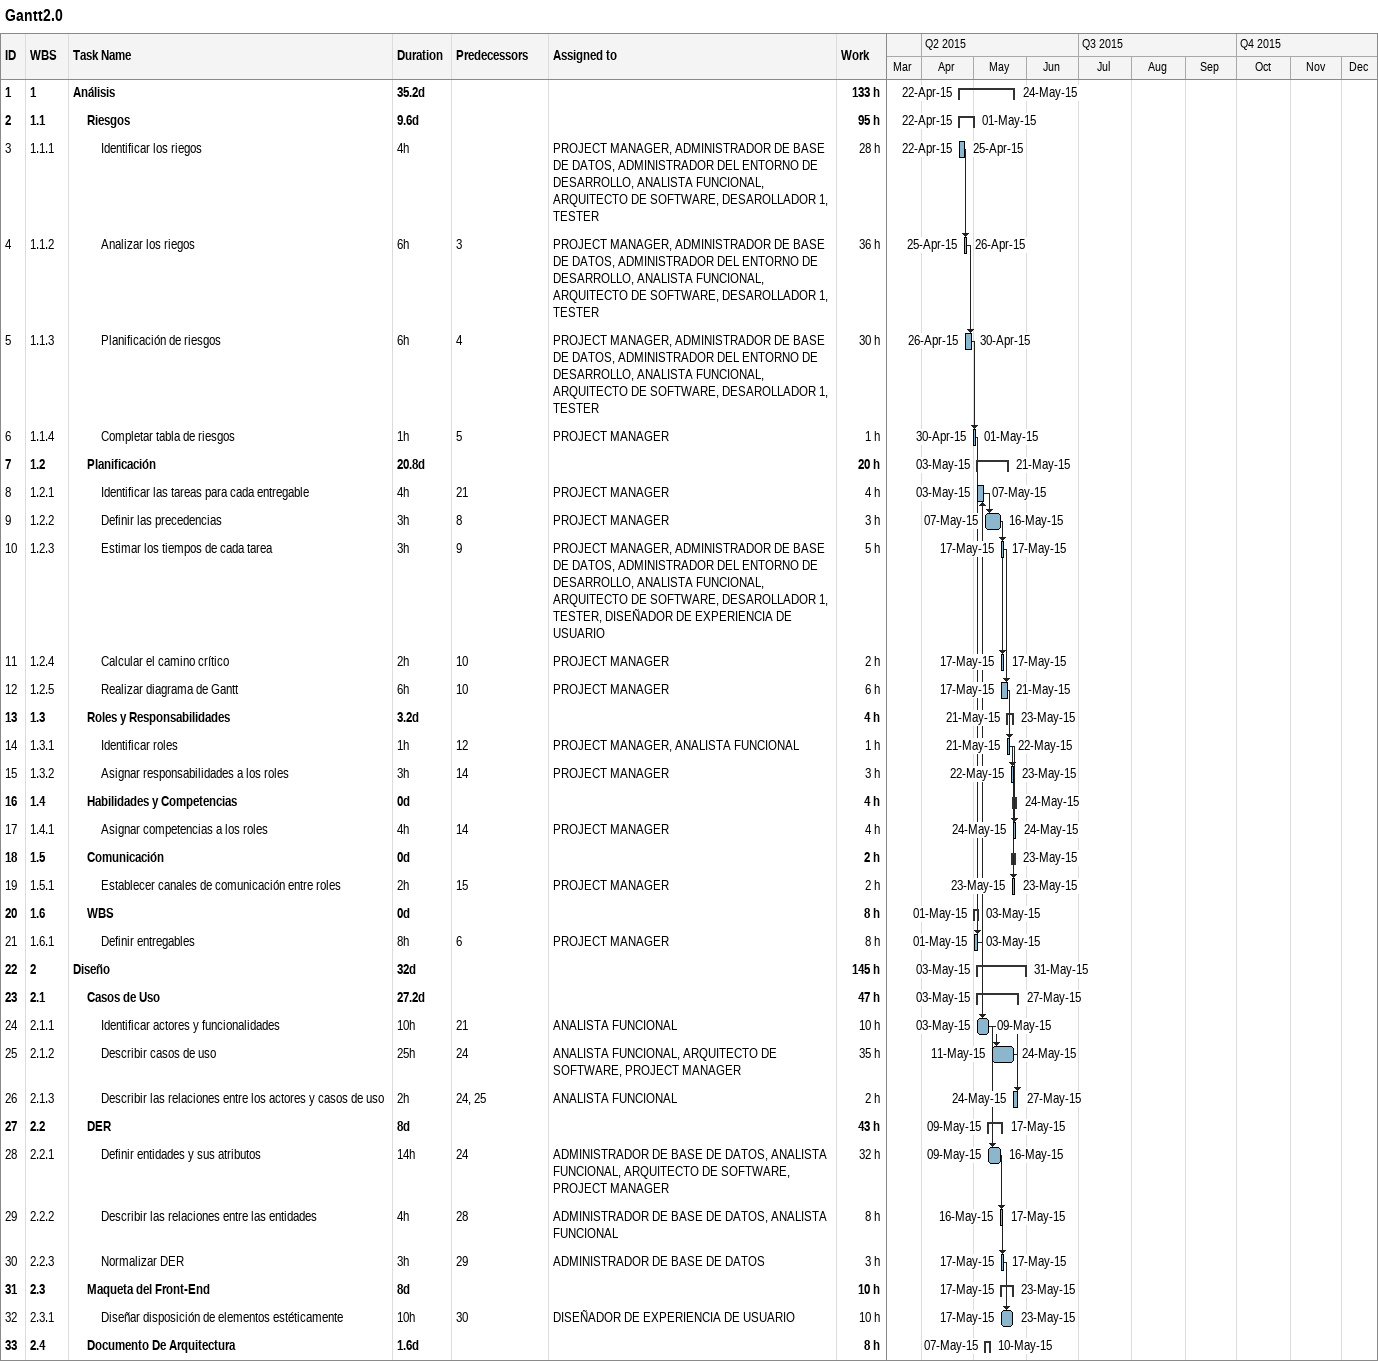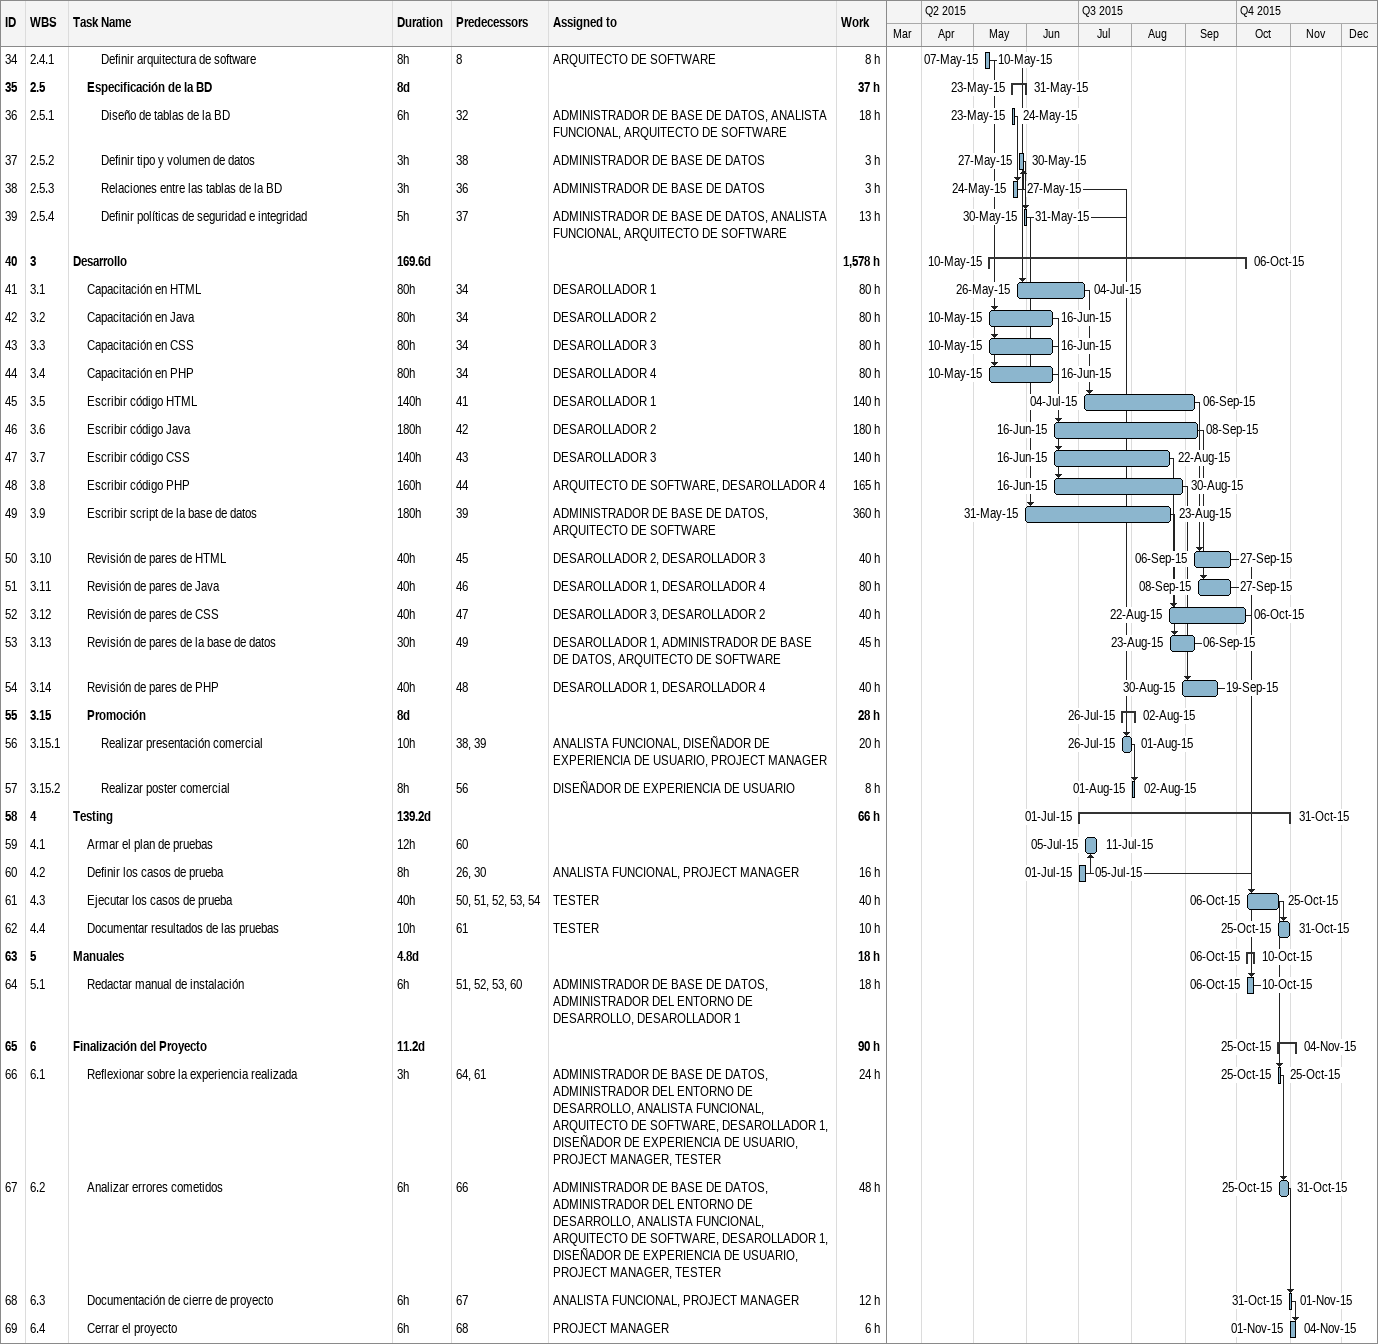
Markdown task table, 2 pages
Gantt2.0

| ID | WBS | Task | Duration | Start | Finish | Predecessors | Resources | Work (h) |
|---|---|---|---|---|---|---|---|---|
| 1 | 1 | **Análisis** | 35.2d | 2015-04-22 | 2015-05-24 |  |  | 133 |
| 2 | 1.1 | **Riesgos** | 9.6d | 2015-04-22 | 2015-05-01 |  |  | 95 |
| 3 | 1.1.1 | Identificar los riegos | 4h | 2015-04-22 | 2015-04-25 |  | PROJECT MANAGER, ADMINISTRADOR DE BASE DE DATOS, ADMINISTRADOR DEL ENTORNO DE DESARROLLO, ANALISTA FUNCIONAL, ARQUITECTO DE SOFTWARE, DESAROLLADOR 1, TESTER | 28 |
| 4 | 1.1.2 | Analizar los riegos | 6h | 2015-04-25 | 2015-04-26 | 3 | PROJECT MANAGER, ADMINISTRADOR DE BASE DE DATOS, ADMINISTRADOR DEL ENTORNO DE DESARROLLO, ANALISTA FUNCIONAL, ARQUITECTO DE SOFTWARE, DESAROLLADOR 1, TESTER | 36 |
| 5 | 1.1.3 | Planificación de riesgos | 6h | 2015-04-26 | 2015-04-30 | 4 | PROJECT MANAGER, ADMINISTRADOR DE BASE DE DATOS, ADMINISTRADOR DEL ENTORNO DE DESARROLLO, ANALISTA FUNCIONAL, ARQUITECTO DE SOFTWARE, DESAROLLADOR 1, TESTER | 30 |
| 6 | 1.1.4 | Completar tabla de riesgos | 1h | 2015-04-30 | 2015-05-01 | 5 | PROJECT MANAGER | 1 |
| 7 | 1.2 | **Planificación** | 20.8d | 2015-05-03 | 2015-05-21 |  |  | 20 |
| 8 | 1.2.1 | Identificar las tareas para cada entregable | 4h | 2015-05-03 | 2015-05-07 | 21 | PROJECT MANAGER | 4 |
| 9 | 1.2.2 | Definir las precedencias | 3h | 2015-05-07 | 2015-05-16 | 8 | PROJECT MANAGER | 3 |
| 10 | 1.2.3 | Estimar los tiempos de cada tarea | 3h | 2015-05-17 | 2015-05-17 | 9 | PROJECT MANAGER, ADMINISTRADOR DE BASE DE DATOS, ADMINISTRADOR DEL ENTORNO DE DESARROLLO, ANALISTA FUNCIONAL, ARQUITECTO DE SOFTWARE, DESAROLLADOR 1, TESTER, DISEÑADOR DE EXPERIENCIA DE USUARIO | 5 |
| 11 | 1.2.4 | Calcular el camino crítico | 2h | 2015-05-17 | 2015-05-17 | 10 | PROJECT MANAGER | 2 |
| 12 | 1.2.5 | Realizar diagrama de Gantt | 6h | 2015-05-17 | 2015-05-21 | 10 | PROJECT MANAGER | 6 |
| 13 | 1.3 | **Roles y Responsabilidades** | 3.2d | 2015-05-21 | 2015-05-23 |  |  | 4 |
| 14 | 1.3.1 | Identificar roles | 1h | 2015-05-21 | 2015-05-22 | 12 | PROJECT MANAGER, ANALISTA FUNCIONAL | 1 |
| 15 | 1.3.2 | Asignar responsabilidades a los roles | 3h | 2015-05-22 | 2015-05-23 | 14 | PROJECT MANAGER | 3 |
| 16 | 1.4 | **Habilidades y Competencias** | 0d | 2015-05-24 | 2015-05-24 |  |  | 4 |
| 17 | 1.4.1 | Asignar competencias a los roles | 4h | 2015-05-24 | 2015-05-24 | 14 | PROJECT MANAGER | 4 |
| 18 | 1.5 | **Comunicación** | 0d | 2015-05-23 | 2015-05-23 |  |  | 2 |
| 19 | 1.5.1 | Establecer canales de comunicación entre roles | 2h | 2015-05-23 | 2015-05-23 | 15 | PROJECT MANAGER | 2 |
| 20 | 1.6 | **WBS** | 0d | 2015-05-01 | 2015-05-03 |  |  | 8 |
| 21 | 1.6.1 | Definir entregables | 8h | 2015-05-01 | 2015-05-03 | 6 | PROJECT MANAGER | 8 |
| 22 | 2 | **Diseño** | 32d | 2015-05-03 | 2015-05-31 |  |  | 145 |
| 23 | 2.1 | **Casos de Uso** | 27.2d | 2015-05-03 | 2015-05-27 |  |  | 47 |
| 24 | 2.1.1 | Identificar actores y funcionalidades | 10h | 2015-05-03 | 2015-05-09 | 21 | ANALISTA FUNCIONAL | 10 |
| 25 | 2.1.2 | Describir casos de uso | 25h | 2015-05-11 | 2015-05-24 | 24 | ANALISTA FUNCIONAL, ARQUITECTO DE SOFTWARE, PROJECT MANAGER | 35 |
| 26 | 2.1.3 | Describir las relaciones entre los actores y casos de uso | 2h | 2015-05-24 | 2015-05-27 | 24, 25 | ANALISTA FUNCIONAL | 2 |
| 27 | 2.2 | **DER** | 8d | 2015-05-09 | 2015-05-17 |  |  | 43 |
| 28 | 2.2.1 | Definir entidades y sus atributos | 14h | 2015-05-09 | 2015-05-16 | 24 | ADMINISTRADOR DE BASE DE DATOS, ANALISTA FUNCIONAL, ARQUITECTO DE SOFTWARE, PROJECT MANAGER | 32 |
| 29 | 2.2.2 | Describir las relaciones entre las entidades | 4h | 2015-05-16 | 2015-05-17 | 28 | ADMINISTRADOR DE BASE DE DATOS, ANALISTA FUNCIONAL | 8 |
| 30 | 2.2.3 | Normalizar DER | 3h | 2015-05-17 | 2015-05-17 | 29 | ADMINISTRADOR DE BASE DE DATOS | 3 |
| 31 | 2.3 | **Maqueta del Front-End** | 8d | 2015-05-17 | 2015-05-23 |  |  | 10 |
| 32 | 2.3.1 | Diseñar disposición de elementos estéticamente | 10h | 2015-05-17 | 2015-05-23 | 30 | DISEÑADOR DE EXPERIENCIA DE USUARIO | 10 |
| 33 | 2.4 | **Documento De Arquitectura** | 1.6d | 2015-05-07 | 2015-05-10 |  |  | 8 |
| 34 | 2.4.1 | Definir arquitectura de software | 8h | 2015-05-07 | 2015-05-10 | 8 | ARQUITECTO DE SOFTWARE | 8 |
| 35 | 2.5 | **Especificación de la BD** | 8d | 2015-05-23 | 2015-05-31 |  |  | 37 |
| 36 | 2.5.1 | Diseño de tablas de la BD | 6h | 2015-05-23 | 2015-05-24 | 32 | ADMINISTRADOR DE BASE DE DATOS, ANALISTA FUNCIONAL, ARQUITECTO DE SOFTWARE | 18 |
| 37 | 2.5.2 | Definir tipo y volumen de datos | 3h | 2015-05-27 | 2015-05-30 | 38 | ADMINISTRADOR DE BASE DE DATOS | 3 |
| 38 | 2.5.3 | Relaciones entre las tablas de la BD | 3h | 2015-05-24 | 2015-05-27 | 36 | ADMINISTRADOR DE BASE DE DATOS | 3 |
| 39 | 2.5.4 | Definir políticas de seguridad e integridad | 5h | 2015-05-30 | 2015-05-31 | 37 | ADMINISTRADOR DE BASE DE DATOS, ANALISTA FUNCIONAL, ARQUITECTO DE SOFTWARE | 13 |
| 40 | 3 | **Desarrollo** | 169.6d | 2015-05-10 | 2015-10-06 |  |  | 1578 |
| 41 | 3.1 | Capacitación en HTML | 80h | 2015-05-26 | 2015-07-04 | 34 | DESAROLLADOR 1 | 80 |
| 42 | 3.2 | Capacitación en Java | 80h | 2015-05-10 | 2015-06-16 | 34 | DESAROLLADOR 2 | 80 |
| 43 | 3.3 | Capacitación en CSS | 80h | 2015-05-10 | 2015-06-16 | 34 | DESAROLLADOR 3 | 80 |
| 44 | 3.4 | Capacitación en PHP | 80h | 2015-05-10 | 2015-06-16 | 34 | DESAROLLADOR 4 | 80 |
| 45 | 3.5 | Escribir código HTML | 140h | 2015-07-04 | 2015-09-06 | 41 | DESAROLLADOR 1 | 140 |
| 46 | 3.6 | Escribir código Java | 180h | 2015-06-16 | 2015-09-08 | 42 | DESAROLLADOR 2 | 180 |
| 47 | 3.7 | Escribir código CSS | 140h | 2015-06-16 | 2015-08-22 | 43 | DESAROLLADOR 3 | 140 |
| 48 | 3.8 | Escribir código PHP | 160h | 2015-06-16 | 2015-08-30 | 44 | ARQUITECTO DE SOFTWARE, DESAROLLADOR 4 | 165 |
| 49 | 3.9 | Escribir script de la base de datos | 180h | 2015-05-31 | 2015-08-23 | 39 | ADMINISTRADOR DE BASE DE DATOS, ARQUITECTO DE SOFTWARE | 360 |
| 50 | 3.10 | Revisión de pares de HTML | 40h | 2015-09-06 | 2015-09-27 | 45 | DESAROLLADOR 2, DESAROLLADOR 3 | 40 |
| 51 | 3.11 | Revisión de pares de Java | 40h | 2015-09-08 | 2015-09-27 | 46 | DESAROLLADOR 1, DESAROLLADOR 4 | 80 |
| 52 | 3.12 | Revisión de pares de CSS | 40h | 2015-08-22 | 2015-10-06 | 47 | DESAROLLADOR 3, DESAROLLADOR 2 | 40 |
| 53 | 3.13 | Revisión de pares de la base de datos | 30h | 2015-08-23 | 2015-09-06 | 49 | DESAROLLADOR 1, ADMINISTRADOR DE BASE DE DATOS, ARQUITECTO DE SOFTWARE | 45 |
| 54 | 3.14 | Revisión de pares de PHP | 40h | 2015-08-30 | 2015-09-19 | 48 | DESAROLLADOR 1, DESAROLLADOR 4 | 40 |
| 55 | 3.15 | **Promoción** | 8d | 2015-07-26 | 2015-08-02 |  |  | 28 |
| 56 | 3.15.1 | Realizar presentación comercial | 10h | 2015-07-26 | 2015-08-01 | 38, 39 | ANALISTA FUNCIONAL, DISEÑADOR DE EXPERIENCIA DE USUARIO, PROJECT MANAGER | 20 |
| 57 | 3.15.2 | Realizar poster comercial | 8h | 2015-08-01 | 2015-08-02 | 56 | DISEÑADOR DE EXPERIENCIA DE USUARIO | 8 |
| 58 | 4 | **Testing** | 139.2d | 2015-07-01 | 2015-10-31 |  |  | 66 |
| 59 | 4.1 | Armar el plan de pruebas | 12h | 2015-07-05 | 2015-07-11 | 60 |  |  |
| 60 | 4.2 | Definir los casos de prueba | 8h | 2015-07-01 | 2015-07-05 | 26, 30 | ANALISTA FUNCIONAL, PROJECT MANAGER | 16 |
| 61 | 4.3 | Ejecutar los casos de prueba | 40h | 2015-10-06 | 2015-10-25 | 50, 51, 52, 53, 54 | TESTER | 40 |
| 62 | 4.4 | Documentar resultados de las pruebas | 10h | 2015-10-25 | 2015-10-31 | 61 | TESTER | 10 |
| 63 | 5 | **Manuales** | 4.8d | 2015-10-06 | 2015-10-10 |  |  | 18 |
| 64 | 5.1 | Redactar manual de instalación | 6h | 2015-10-06 | 2015-10-10 | 51, 52, 53, 60 | ADMINISTRADOR DE BASE DE DATOS, ADMINISTRADOR DEL ENTORNO DE DESARROLLO, DESAROLLADOR 1 | 18 |
| 65 | 6 | **Finalización del Proyecto** | 11.2d | 2015-10-25 | 2015-11-04 |  |  | 90 |
| 66 | 6.1 | Reflexionar sobre la experiencia realizada | 3h | 2015-10-25 | 2015-10-25 | 64, 61 | ADMINISTRADOR DE BASE DE DATOS, ADMINISTRADOR DEL ENTORNO DE DESARROLLO, ANALISTA FUNCIONAL, ARQUITECTO DE SOFTWARE, DESAROLLADOR 1, DISEÑADOR DE EXPERIENCIA DE USUARIO, PROJECT MANAGER, TESTER | 24 |
| 67 | 6.2 | Analizar errores cometidos | 6h | 2015-10-25 | 2015-10-31 | 66 | ADMINISTRADOR DE BASE DE DATOS, ADMINISTRADOR DEL ENTORNO DE DESARROLLO, ANALISTA FUNCIONAL, ARQUITECTO DE SOFTWARE, DESAROLLADOR 1, DISEÑADOR DE EXPERIENCIA DE USUARIO, PROJECT MANAGER, TESTER | 48 |
| 68 | 6.3 | Documentación de cierre de proyecto | 6h | 2015-10-31 | 2015-11-01 | 67 | ANALISTA FUNCIONAL, PROJECT MANAGER | 12 |
| 69 | 6.4 | Cerrar el proyecto | 6h | 2015-11-01 | 2015-11-04 | 68 | PROJECT MANAGER | 6 |
